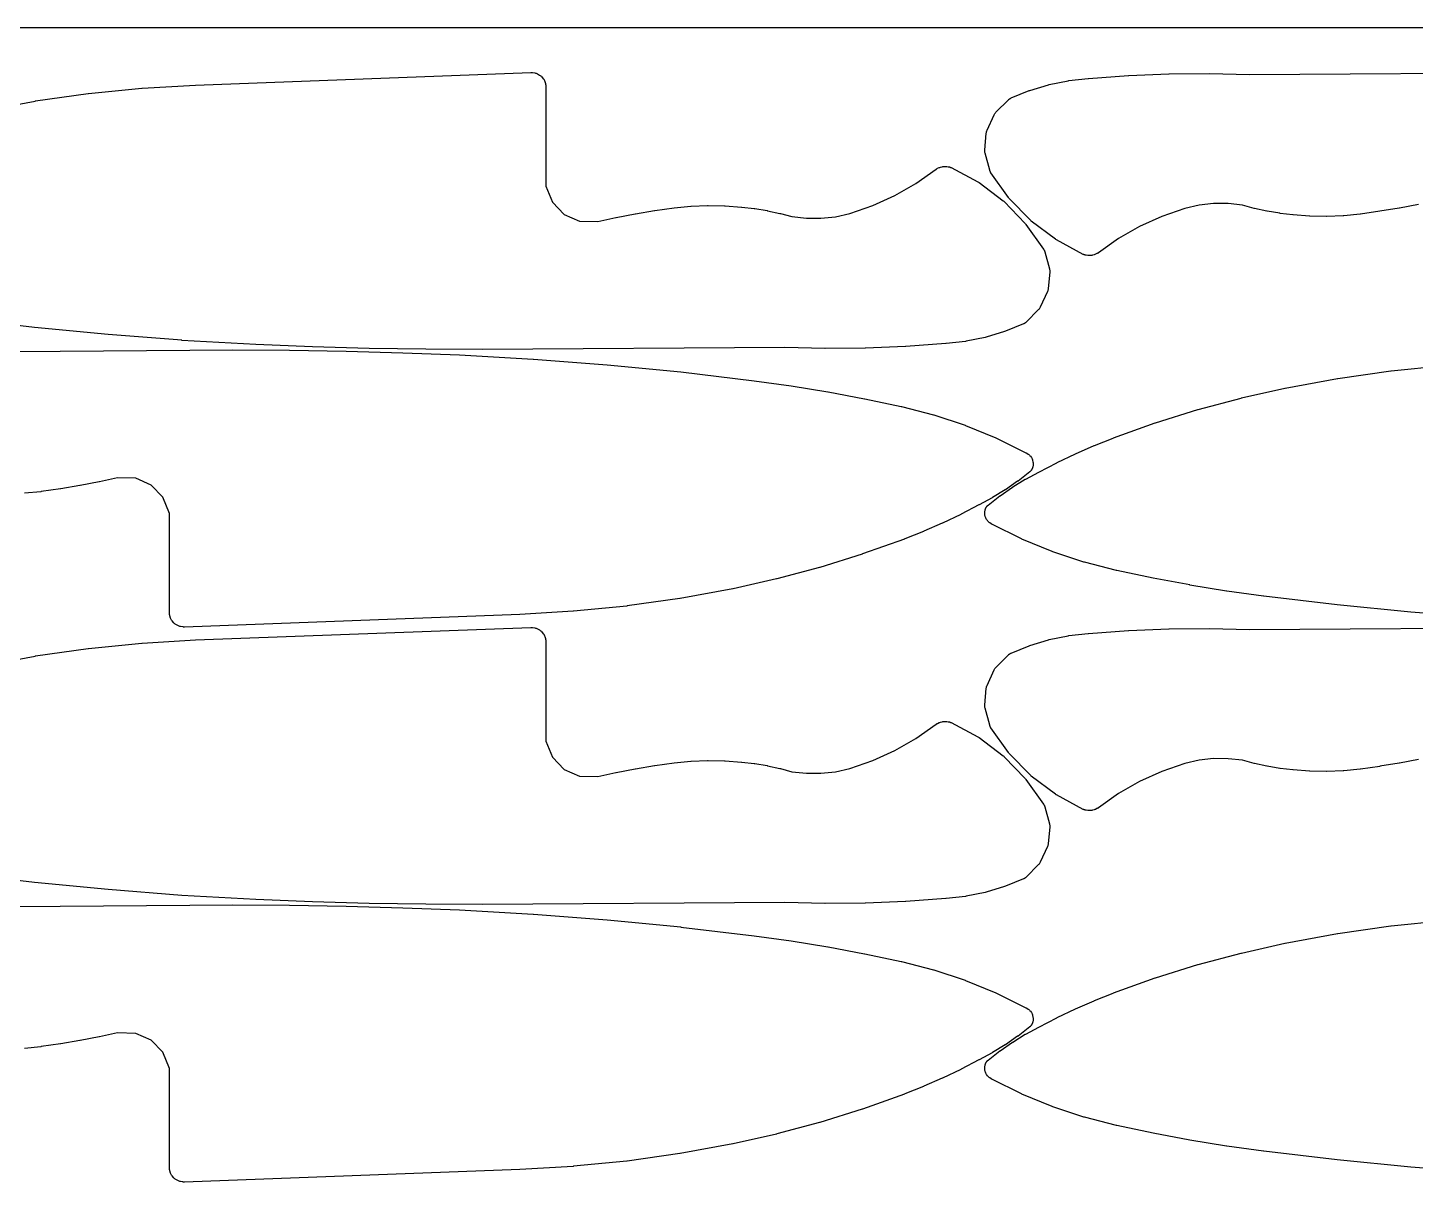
# Model space of a CAD drawing. Header units: metres. Extents: x 0 to 3000, y 0 to 1240.
# Drawn here: x 401.3 to 735.8, y 961.7 to 1240 of the extents above; entities that cross this region are included whole.
import ezdxf

# ---------------------------------------------------------------- set-up
doc = ezdxf.new("R2010")
doc.units = ezdxf.units.M

msp = doc.modelspace()

# ---------------------------------------------------------------- linework, layer by layer
at = {"color": 7}
msp.add_lwpolyline([(0, 0), (3000, 0), (3000, 1240), (0, 1240), (0, 0)], close=True, dxfattribs=at)
at = {"color": 1}
for points in [[(390.39, 1220.01), (403.06, 1222.34), (403.14, 1222.35), (415.88, 1224.16), (415.97, 1224.17), (428.77, 1225.45), (428.86, 1225.45), (441.71, 1226.2), (441.73, 1226.2), (441.75, 1226.2), (522.58, 1229.23), (522.67, 1229.23), (522.76, 1229.23), (522.77, 1229.23), (522.77, 1229.23), (522.86, 1229.22), (522.95, 1229.21), (523.51, 1229.13), (523.69, 1229.09), (523.87, 1229.04), (524.04, 1228.97), (524.21, 1228.88), (524.67, 1228.61), (524.83, 1228.51), (524.97, 1228.4), (525.1, 1228.28), (525.23, 1228.14), (525.57, 1227.72), (525.68, 1227.57), (525.77, 1227.41), (525.86, 1227.25), (525.92, 1227.07), (526.09, 1226.54), (526.1, 1226.52), (526.1, 1226.51), (526.12, 1226.43), (526.14, 1226.35), (526.15, 1226.33), (526.15, 1226.32), (526.16, 1226.24), (526.18, 1226.16), (526.18, 1226.14), (526.18, 1226.12), (526.18, 1226.04), (526.19, 1225.96), (526.19, 1225.94), (526.19, 1225.93), (526.19, 1201.84), (527.77, 1197.92), (527.77, 1197.92), (530.62, 1195.02), (534.33, 1193.39), (538.71, 1193.29), (543.07, 1194.24), (543.11, 1194.25), (547.72, 1195.13), (547.77, 1195.14), (552.4, 1195.92), (552.44, 1195.93), (557.09, 1196.59), (557.13, 1196.6), (557.17, 1196.6), (561.12, 1197), (561.24, 1197.01), (565.2, 1197.17), (565.32, 1197.17), (569.28, 1197.09), (569.4, 1197.08), (573.35, 1196.76), (573.38, 1196.76), (573.41, 1196.76), (576.44, 1196.42), (576.55, 1196.41), (579.55, 1195.92), (579.66, 1195.9), (582.63, 1195.25), (582.73, 1195.23), (585.53, 1194.47), (588.99, 1194.07), (592.51, 1194.07), (596, 1194.46), (599.45, 1195.24), (605, 1197.13), (610.34, 1199.55), (615.42, 1202.47), (620.28, 1205.93), (620.36, 1205.98), (620.44, 1206.03), (620.44, 1206.03), (620.45, 1206.04), (620.53, 1206.08), (620.61, 1206.12), (620.97, 1206.28), (621.14, 1206.35), (621.32, 1206.41), (621.7, 1206.5), (621.88, 1206.53), (622.06, 1206.55), (622.45, 1206.58), (622.64, 1206.58), (622.83, 1206.56), (623.21, 1206.51), (623.28, 1206.5), (623.35, 1206.49), (623.38, 1206.48), (623.41, 1206.48), (623.47, 1206.46), (623.54, 1206.44), (623.57, 1206.43), (623.6, 1206.42), (623.66, 1206.4), (623.72, 1206.38), (623.75, 1206.36), (623.78, 1206.35), (623.84, 1206.32), (623.9, 1206.29), (630.36, 1202.83), (630.49, 1202.75), (630.62, 1202.67), (636.44, 1198.28), (636.56, 1198.18), (636.67, 1198.08), (641.74, 1192.85), (641.85, 1192.73), (641.94, 1192.61), (646.18, 1186.63), (646.21, 1186.58), (646.24, 1186.54), (646.26, 1186.5), (646.28, 1186.47), (646.31, 1186.41), (646.34, 1186.36), (646.35, 1186.33), (646.37, 1186.29), (646.39, 1186.24), (646.42, 1186.18), (646.43, 1186.15), (646.44, 1186.11), (646.46, 1186.05), (646.48, 1186), (647.59, 1181.88), (647.63, 1181.71), (647.65, 1181.54), (647.66, 1181.36), (647.65, 1181.18), (647.29, 1177.06), (647.27, 1176.89), (647.23, 1176.72), (647.18, 1176.55), (647.11, 1176.39), (645.38, 1172.63), (645.3, 1172.48), (645.2, 1172.33), (645.09, 1172.19), (644.98, 1172.06), (641.96, 1169.04), (641.96, 1169.04), (641.95, 1169.03), (641.88, 1168.97), (641.82, 1168.91), (641.81, 1168.9), (641.81, 1168.9), (641.73, 1168.85), (641.66, 1168.79), (641.65, 1168.79), (641.65, 1168.78), (641.57, 1168.74), (641.49, 1168.69), (641.48, 1168.69), (641.48, 1168.68), (641.4, 1168.65), (641.31, 1168.61), (641.31, 1168.6), (641.3, 1168.6), (636.96, 1166.84), (636.78, 1166.78), (632.31, 1165.42), (632.13, 1165.37), (627.55, 1164.43), (627.37, 1164.41), (622.71, 1163.89), (622.67, 1163.89), (622.64, 1163.88), (612.99, 1163.17), (612.92, 1163.16), (603.25, 1162.77), (603.19, 1162.77), (593.52, 1162.7), (593.45, 1162.7), (583.81, 1162.96), (510.93, 1162.44), (510.92, 1162.44), (510.91, 1162.44), (497.26, 1162.5), (497.24, 1162.5), (483.6, 1162.72), (483.57, 1162.72), (469.94, 1163.11), (469.91, 1163.11), (456.28, 1163.66), (456.26, 1163.66), (456.25, 1163.66), (438.49, 1164.65), (438.44, 1164.66), (420.71, 1166.02), (420.67, 1166.03), (402.96, 1167.76), (402.92, 1167.76), (385.25, 1169.86)], [(736.55, 1197.43), (731.94, 1196.54), (731.89, 1196.53), (727.26, 1195.75), (727.22, 1195.75), (722.57, 1195.08), (722.53, 1195.07), (722.49, 1195.07), (718.54, 1194.67), (718.42, 1194.66), (714.46, 1194.5), (714.34, 1194.5), (710.38, 1194.58), (710.26, 1194.59), (706.31, 1194.91), (706.28, 1194.91), (706.25, 1194.91), (703.22, 1195.25), (703.11, 1195.27), (700.11, 1195.76), (700.01, 1195.78), (697.03, 1196.42), (696.93, 1196.45), (694.13, 1197.21), (690.67, 1197.6), (687.15, 1197.6), (683.66, 1197.21), (680.21, 1196.43), (674.66, 1194.54), (669.32, 1192.12), (664.24, 1189.2), (659.38, 1185.74), (659.3, 1185.69), (659.22, 1185.64), (659.22, 1185.64), (659.21, 1185.64), (659.13, 1185.6), (659.05, 1185.55), (658.69, 1185.39), (658.52, 1185.32), (658.34, 1185.27), (657.96, 1185.17), (657.78, 1185.14), (657.6, 1185.12), (657.21, 1185.1), (657.02, 1185.09), (656.83, 1185.11), (656.45, 1185.16), (656.38, 1185.17), (656.32, 1185.18), (656.28, 1185.19), (656.25, 1185.2), (656.19, 1185.21), (656.13, 1185.23), (656.1, 1185.24), (656.06, 1185.25), (656, 1185.27), (655.94, 1185.3), (655.91, 1185.31), (655.88, 1185.32), (655.82, 1185.35), (655.76, 1185.38), (649.3, 1188.84), (649.17, 1188.92), (649.04, 1189.01), (643.22, 1193.39), (643.11, 1193.49), (642.99, 1193.6), (637.92, 1198.82), (637.81, 1198.94), (637.72, 1199.06), (633.48, 1205.04), (633.45, 1205.09), (633.42, 1205.14), (633.4, 1205.17), (633.38, 1205.21), (633.35, 1205.26), (633.32, 1205.31), (633.31, 1205.35), (633.29, 1205.38), (633.27, 1205.44), (633.25, 1205.49), (633.23, 1205.53), (633.22, 1205.56), (633.2, 1205.62), (633.19, 1205.67), (632.07, 1209.79), (632.03, 1209.96), (632.01, 1210.14), (632, 1210.31), (632.01, 1210.49), (632.37, 1214.62), (632.39, 1214.79), (632.43, 1214.95), (632.48, 1215.12), (632.55, 1215.28), (634.28, 1219.04), (634.37, 1219.2), (634.46, 1219.35), (634.57, 1219.49), (634.68, 1219.62), (637.7, 1222.63), (637.7, 1222.64), (637.71, 1222.64), (637.78, 1222.7), (637.84, 1222.76), (637.85, 1222.77), (637.86, 1222.77), (637.93, 1222.83), (638, 1222.88), (638.01, 1222.88), (638.01, 1222.89), (638.09, 1222.93), (638.17, 1222.98), (638.18, 1222.98), (638.18, 1222.99), (638.27, 1223.03), (638.35, 1223.07), (638.35, 1223.07), (638.36, 1223.07), (642.7, 1224.84), (642.88, 1224.9), (647.35, 1226.25), (647.53, 1226.3), (652.11, 1227.24), (652.29, 1227.27), (656.95, 1227.78), (656.99, 1227.79), (657.02, 1227.79), (666.67, 1228.51), (666.74, 1228.51), (676.41, 1228.9), (676.47, 1228.9), (686.15, 1228.97), (686.21, 1228.97), (695.85, 1228.71), (768.73, 1229.23)], [(377.85, 1161.82), (450.73, 1162.34), (450.74, 1162.34), (450.75, 1162.34), (464.4, 1162.28), (464.42, 1162.28), (478.06, 1162.06), (478.09, 1162.06), (491.72, 1161.67), (491.75, 1161.67), (505.38, 1161.12), (505.4, 1161.12), (505.41, 1161.12), (523.18, 1160.13), (523.22, 1160.12), (540.95, 1158.76), (540.99, 1158.75), (558.7, 1157.02), (558.74, 1157.02), (576.41, 1154.92), (576.43, 1154.92), (576.45, 1154.91), (585.32, 1153.67), (585.36, 1153.66), (594.2, 1152.21), (594.24, 1152.21), (603.05, 1150.57), (603.09, 1150.56), (611.86, 1148.72), (611.9, 1148.71), (611.94, 1148.7), (619.61, 1146.73), (619.75, 1146.69), (627.25, 1144.19), (627.38, 1144.14), (634.7, 1141.14), (634.83, 1141.08), (641.93, 1137.57), (641.95, 1137.56), (641.97, 1137.55), (642.03, 1137.52), (642.1, 1137.48), (642.12, 1137.47), (642.14, 1137.45), (642.46, 1137.24), (642.62, 1137.13), (642.77, 1137), (642.9, 1136.85), (643.02, 1136.7), (643.23, 1136.39), (643.33, 1136.23), (643.41, 1136.06), (643.48, 1135.88), (643.53, 1135.7), (643.61, 1135.33), (643.65, 1135.14), (643.66, 1134.94), (643.66, 1134.75), (643.63, 1134.55), (643.57, 1134.17), (643.56, 1134.12), (643.55, 1134.07), (643.53, 1134.02), (643.52, 1133.98), (643.51, 1133.93), (643.49, 1133.88), (643.48, 1133.84), (643.46, 1133.79), (643.44, 1133.75), (643.42, 1133.7), (643.4, 1133.66), (643.38, 1133.61), (643.36, 1133.57), (643.34, 1133.52), (643.31, 1133.48), (643.29, 1133.44), (643.26, 1133.4), (643.23, 1133.36), (643.2, 1133.32), (643.18, 1133.28), (643.14, 1133.24), (643.11, 1133.2), (643.08, 1133.17), (643.05, 1133.13), (643.01, 1133.1), (642.97, 1133.06), (642.94, 1133.03), (642.91, 1133), (642.86, 1132.97), (642.83, 1132.93), (640.02, 1130.74), (639.93, 1130.68), (637, 1128.65), (636.91, 1128.59), (633.88, 1126.73), (633.78, 1126.68), (630.64, 1124.99), (630.63, 1124.99), (630.61, 1124.98), (626.28, 1122.74), (626.22, 1122.71), (621.82, 1120.61), (621.76, 1120.58), (617.29, 1118.62), (617.23, 1118.6), (612.7, 1116.78), (612.66, 1116.77), (612.63, 1116.75), (602.56, 1113.15), (602.48, 1113.12), (592.27, 1109.93), (592.19, 1109.91), (581.86, 1107.15), (581.78, 1107.13), (571.34, 1104.79), (571.31, 1104.78), (571.27, 1104.77), (558.6, 1102.44), (558.52, 1102.43), (545.78, 1100.62), (545.7, 1100.61), (532.89, 1099.33), (532.8, 1099.33), (519.95, 1098.58), (519.93, 1098.58), (519.91, 1098.58), (439.08, 1095.55), (438.99, 1095.55), (438.9, 1095.55), (438.89, 1095.55), (438.89, 1095.55), (438.8, 1095.56), (438.71, 1095.57), (438.15, 1095.65), (437.97, 1095.69), (437.79, 1095.74), (437.62, 1095.81), (437.46, 1095.9), (436.99, 1096.17), (436.83, 1096.27), (436.69, 1096.38), (436.56, 1096.5), (436.43, 1096.64), (436.09, 1097.06), (435.98, 1097.21), (435.89, 1097.37), (435.81, 1097.53), (435.74, 1097.71), (435.57, 1098.24), (435.56, 1098.26), (435.56, 1098.27), (435.54, 1098.35), (435.52, 1098.43), (435.52, 1098.45), (435.51, 1098.46), (435.5, 1098.54), (435.49, 1098.62), (435.48, 1098.64), (435.48, 1098.66), (435.48, 1098.74), (435.47, 1098.82), (435.47, 1098.83), (435.47, 1098.85), (435.47, 1122.94), (433.89, 1126.86), (433.89, 1126.86), (431.05, 1129.76), (427.33, 1131.39), (422.95, 1131.49), (418.59, 1130.54), (418.55, 1130.53), (413.94, 1129.65), (413.89, 1129.64), (409.26, 1128.86), (409.22, 1128.85), (404.57, 1128.19), (404.53, 1128.18), (404.49, 1128.17), (400.54, 1127.78)], [(752.44, 1097.76), (734.71, 1099.13), (734.67, 1099.13), (716.96, 1100.86), (716.92, 1100.87), (699.25, 1102.97), (699.23, 1102.97), (699.21, 1102.97), (690.34, 1104.22), (690.3, 1104.23), (681.46, 1105.67), (681.42, 1105.68), (672.61, 1107.32), (672.57, 1107.33), (663.81, 1109.17), (663.76, 1109.18), (663.72, 1109.19), (656.05, 1111.16), (655.91, 1111.2), (648.41, 1113.7), (648.28, 1113.74), (640.96, 1116.75), (640.84, 1116.81), (633.73, 1120.31), (633.71, 1120.32), (633.69, 1120.33), (633.63, 1120.37), (633.56, 1120.41), (633.54, 1120.42), (633.52, 1120.43), (633.2, 1120.64), (633.04, 1120.76), (632.9, 1120.89), (632.76, 1121.03), (632.64, 1121.19), (632.43, 1121.5), (632.33, 1121.66), (632.25, 1121.83), (632.18, 1122.01), (632.13, 1122.19), (632.05, 1122.56), (632.01, 1122.75), (632, 1122.94), (632, 1123.14), (632.03, 1123.33), (632.09, 1123.72), (632.11, 1123.77), (632.11, 1123.82), (632.13, 1123.86), (632.14, 1123.91), (632.15, 1123.96), (632.17, 1124.01), (632.18, 1124.05), (632.2, 1124.09), (632.22, 1124.14), (632.24, 1124.19), (632.26, 1124.23), (632.28, 1124.27), (632.3, 1124.32), (632.33, 1124.36), (632.35, 1124.4), (632.37, 1124.44), (632.4, 1124.49), (632.43, 1124.53), (632.46, 1124.57), (632.49, 1124.6), (632.52, 1124.64), (632.55, 1124.68), (632.58, 1124.72), (632.61, 1124.75), (632.65, 1124.79), (632.69, 1124.83), (632.72, 1124.86), (632.76, 1124.89), (632.8, 1124.92), (632.84, 1124.96), (635.64, 1127.14), (635.73, 1127.21), (638.66, 1129.23), (638.75, 1129.3), (641.78, 1131.15), (641.88, 1131.21), (645.02, 1132.89), (645.03, 1132.9), (645.05, 1132.91), (649.38, 1135.15), (649.44, 1135.18), (653.84, 1137.28), (653.9, 1137.31), (658.37, 1139.27), (658.43, 1139.29), (662.96, 1141.11), (663, 1141.12), (663.03, 1141.13), (673.1, 1144.74), (673.18, 1144.77), (683.39, 1147.95), (683.47, 1147.98), (693.8, 1150.74), (693.88, 1150.76), (704.32, 1153.1), (704.35, 1153.1), (704.39, 1153.11), (717.06, 1155.45), (717.14, 1155.46), (729.88, 1157.27), (729.97, 1157.28), (742.77, 1158.55)], [(390.39, 1086.22), (403.06, 1088.55), (403.14, 1088.57), (415.88, 1090.37), (415.97, 1090.38), (428.77, 1091.66), (428.86, 1091.67), (441.71, 1092.42), (441.73, 1092.42), (441.75, 1092.42), (522.58, 1095.45), (522.67, 1095.45), (522.76, 1095.45), (522.77, 1095.44), (522.77, 1095.44), (522.86, 1095.43), (522.95, 1095.43), (523.51, 1095.34), (523.69, 1095.31), (523.87, 1095.25), (524.04, 1095.18), (524.21, 1095.1), (524.67, 1094.83), (524.83, 1094.73), (524.97, 1094.62), (525.1, 1094.49), (525.23, 1094.36), (525.57, 1093.94), (525.68, 1093.79), (525.77, 1093.63), (525.86, 1093.46), (525.92, 1093.29), (526.09, 1092.75), (526.1, 1092.74), (526.1, 1092.72), (526.12, 1092.64), (526.14, 1092.56), (526.15, 1092.55), (526.15, 1092.53), (526.16, 1092.45), (526.18, 1092.37), (526.18, 1092.35), (526.18, 1092.34), (526.18, 1092.26), (526.19, 1092.18), (526.19, 1092.16), (526.19, 1092.14), (526.19, 1068.05), (527.77, 1064.14), (527.77, 1064.14), (530.62, 1061.24), (534.33, 1059.6), (538.71, 1059.5), (543.07, 1060.45), (543.11, 1060.46), (547.72, 1061.35), (547.77, 1061.36), (552.4, 1062.13), (552.44, 1062.14), (557.09, 1062.81), (557.13, 1062.81), (557.17, 1062.82), (561.12, 1063.22), (561.24, 1063.23), (565.2, 1063.38), (565.32, 1063.39), (569.28, 1063.3), (569.4, 1063.3), (573.35, 1062.98), (573.38, 1062.97), (573.41, 1062.97), (576.44, 1062.64), (576.55, 1062.62), (579.55, 1062.13), (579.66, 1062.11), (582.63, 1061.46), (582.73, 1061.44), (585.53, 1060.68), (588.99, 1060.29), (592.51, 1060.28), (596, 1060.67), (599.45, 1061.46), (605, 1063.35), (610.34, 1065.76), (615.42, 1068.68), (620.28, 1072.14), (620.36, 1072.19), (620.44, 1072.24), (620.44, 1072.25), (620.45, 1072.25), (620.53, 1072.29), (620.61, 1072.33), (620.97, 1072.5), (621.14, 1072.57), (621.32, 1072.62), (621.7, 1072.71), (621.88, 1072.75), (622.06, 1072.77), (622.45, 1072.79), (622.64, 1072.79), (622.83, 1072.78), (623.21, 1072.73), (623.28, 1072.71), (623.35, 1072.7), (623.38, 1072.7), (623.41, 1072.69), (623.47, 1072.67), (623.54, 1072.66), (623.57, 1072.64), (623.6, 1072.64), (623.66, 1072.61), (623.72, 1072.59), (623.75, 1072.58), (623.78, 1072.56), (623.84, 1072.53), (623.9, 1072.51), (630.36, 1069.05), (630.49, 1068.97), (630.62, 1068.88), (636.44, 1064.49), (636.56, 1064.4), (636.67, 1064.29), (641.74, 1059.06), (641.85, 1058.95), (641.94, 1058.83), (646.18, 1052.85), (646.21, 1052.8), (646.24, 1052.75), (646.26, 1052.71), (646.28, 1052.68), (646.31, 1052.63), (646.34, 1052.58), (646.35, 1052.54), (646.37, 1052.5), (646.39, 1052.45), (646.42, 1052.4), (646.43, 1052.36), (646.44, 1052.32), (646.46, 1052.27), (646.48, 1052.21), (647.59, 1048.1), (647.63, 1047.93), (647.65, 1047.75), (647.66, 1047.57), (647.65, 1047.4), (647.29, 1043.27), (647.27, 1043.1), (647.23, 1042.93), (647.18, 1042.77), (647.11, 1042.61), (645.38, 1038.85), (645.3, 1038.69), (645.2, 1038.54), (645.09, 1038.4), (644.98, 1038.27), (641.96, 1035.26), (641.96, 1035.25), (641.95, 1035.25), (641.88, 1035.18), (641.82, 1035.12), (641.81, 1035.12), (641.81, 1035.11), (641.73, 1035.06), (641.66, 1035.01), (641.65, 1035), (641.65, 1035), (641.57, 1034.95), (641.49, 1034.91), (641.48, 1034.9), (641.48, 1034.9), (641.4, 1034.86), (641.31, 1034.82), (641.31, 1034.82), (641.3, 1034.82), (636.96, 1033.05), (636.78, 1032.99), (632.31, 1031.63), (632.13, 1031.59), (627.55, 1030.65), (627.37, 1030.62), (622.71, 1030.1), (622.67, 1030.1), (622.64, 1030.1), (612.99, 1029.38), (612.92, 1029.38), (603.25, 1028.99), (603.19, 1028.98), (593.52, 1028.92), (593.45, 1028.92), (583.81, 1029.18), (510.93, 1028.65), (510.92, 1028.65), (510.91, 1028.65), (497.26, 1028.71), (497.24, 1028.71), (483.6, 1028.93), (483.57, 1028.93), (469.94, 1029.32), (469.91, 1029.32), (456.28, 1029.87), (456.26, 1029.87), (456.25, 1029.87), (438.49, 1030.87), (438.44, 1030.87), (420.71, 1032.24), (420.67, 1032.24), (402.96, 1033.97), (402.92, 1033.98), (385.25, 1036.07)], [(736.55, 1063.64), (731.94, 1062.75), (731.89, 1062.74), (727.26, 1061.97), (727.22, 1061.96), (722.57, 1061.29), (722.53, 1061.29), (722.49, 1061.28), (718.54, 1060.88), (718.42, 1060.88), (714.46, 1060.72), (714.34, 1060.72), (710.38, 1060.8), (710.26, 1060.8), (706.31, 1061.12), (706.28, 1061.13), (706.25, 1061.13), (703.22, 1061.47), (703.11, 1061.48), (700.11, 1061.97), (700.01, 1061.99), (697.03, 1062.64), (696.93, 1062.66), (694.13, 1063.42), (690.67, 1063.81), (687.15, 1063.82), (683.66, 1063.43), (680.21, 1062.64), (674.66, 1060.75), (669.32, 1058.34), (664.24, 1055.42), (659.38, 1051.96), (659.3, 1051.91), (659.22, 1051.86), (659.22, 1051.85), (659.21, 1051.85), (659.13, 1051.81), (659.05, 1051.77), (658.69, 1051.6), (658.52, 1051.53), (658.34, 1051.48), (657.96, 1051.39), (657.78, 1051.35), (657.6, 1051.33), (657.21, 1051.31), (657.02, 1051.31), (656.83, 1051.32), (656.45, 1051.38), (656.38, 1051.39), (656.32, 1051.4), (656.28, 1051.4), (656.25, 1051.41), (656.19, 1051.43), (656.13, 1051.45), (656.1, 1051.46), (656.06, 1051.46), (656, 1051.49), (655.94, 1051.51), (655.91, 1051.52), (655.88, 1051.54), (655.82, 1051.57), (655.76, 1051.6), (649.3, 1055.06), (649.17, 1055.13), (649.04, 1055.22), (643.22, 1059.61), (643.11, 1059.71), (642.99, 1059.81), (637.92, 1065.04), (637.81, 1065.15), (637.72, 1065.28), (633.48, 1071.26), (633.45, 1071.3), (633.42, 1071.35), (633.4, 1071.39), (633.38, 1071.42), (633.35, 1071.47), (633.32, 1071.52), (633.31, 1071.56), (633.29, 1071.6), (633.27, 1071.65), (633.25, 1071.7), (633.23, 1071.74), (633.22, 1071.78), (633.2, 1071.83), (633.19, 1071.89), (632.07, 1076), (632.03, 1076.18), (632.01, 1076.35), (632, 1076.53), (632.01, 1076.7), (632.37, 1080.83), (632.39, 1081), (632.43, 1081.17), (632.48, 1081.33), (632.55, 1081.49), (634.28, 1085.25), (634.37, 1085.41), (634.46, 1085.56), (634.57, 1085.7), (634.68, 1085.83), (637.7, 1088.85), (637.7, 1088.85), (637.71, 1088.86), (637.78, 1088.92), (637.84, 1088.98), (637.85, 1088.98), (637.86, 1088.99), (637.93, 1089.04), (638, 1089.09), (638.01, 1089.1), (638.01, 1089.1), (638.09, 1089.15), (638.17, 1089.2), (638.18, 1089.2), (638.18, 1089.2), (638.27, 1089.24), (638.35, 1089.28), (638.35, 1089.28), (638.36, 1089.28), (642.7, 1091.05), (642.88, 1091.11), (647.35, 1092.47), (647.53, 1092.51), (652.11, 1093.45), (652.29, 1093.48), (656.95, 1094), (656.99, 1094), (657.02, 1094), (666.67, 1094.72), (666.74, 1094.72), (676.41, 1095.11), (676.47, 1095.12), (686.15, 1095.18), (686.21, 1095.18), (695.85, 1094.92), (768.73, 1095.45)], [(377.85, 1028.03), (450.73, 1028.55), (450.74, 1028.55), (450.75, 1028.55), (464.4, 1028.5), (464.42, 1028.5), (478.06, 1028.27), (478.09, 1028.27), (491.72, 1027.89), (491.75, 1027.89), (505.38, 1027.34), (505.4, 1027.34), (505.41, 1027.34), (523.18, 1026.34), (523.22, 1026.34), (540.95, 1024.97), (540.99, 1024.97), (558.7, 1023.24), (558.74, 1023.23), (576.41, 1021.13), (576.43, 1021.13), (576.45, 1021.13), (585.32, 1019.88), (585.36, 1019.87), (594.2, 1018.43), (594.24, 1018.42), (603.05, 1016.78), (603.09, 1016.77), (611.86, 1014.94), (611.9, 1014.92), (611.94, 1014.91), (619.61, 1012.94), (619.75, 1012.9), (627.25, 1010.41), (627.38, 1010.36), (634.7, 1007.35), (634.83, 1007.3), (641.93, 1003.79), (641.95, 1003.78), (641.97, 1003.77), (642.03, 1003.73), (642.1, 1003.69), (642.12, 1003.68), (642.14, 1003.67), (642.46, 1003.46), (642.62, 1003.34), (642.77, 1003.21), (642.9, 1003.07), (643.02, 1002.91), (643.23, 1002.6), (643.33, 1002.44), (643.41, 1002.27), (643.48, 1002.09), (643.53, 1001.91), (643.61, 1001.54), (643.65, 1001.35), (643.66, 1001.16), (643.66, 1000.96), (643.63, 1000.77), (643.57, 1000.39), (643.56, 1000.33), (643.55, 1000.28), (643.53, 1000.24), (643.52, 1000.19), (643.51, 1000.14), (643.49, 1000.09), (643.48, 1000.05), (643.46, 1000.01), (643.44, 999.96), (643.42, 999.91), (643.4, 999.87), (643.38, 999.83), (643.36, 999.78), (643.34, 999.74), (643.31, 999.7), (643.29, 999.66), (643.26, 999.61), (643.23, 999.57), (643.2, 999.53), (643.18, 999.5), (643.14, 999.46), (643.11, 999.42), (643.08, 999.38), (643.05, 999.35), (643.01, 999.31), (642.97, 999.27), (642.94, 999.24), (642.91, 999.21), (642.86, 999.18), (642.83, 999.15), (640.02, 996.96), (639.93, 996.89), (637, 994.87), (636.91, 994.8), (633.88, 992.95), (633.78, 992.89), (630.64, 991.21), (630.63, 991.2), (630.61, 991.19), (626.28, 988.95), (626.22, 988.92), (621.82, 986.82), (621.76, 986.79), (617.29, 984.84), (617.23, 984.81), (612.7, 982.99), (612.66, 982.98), (612.63, 982.97), (602.56, 979.36), (602.48, 979.34), (592.27, 976.15), (592.19, 976.12), (581.86, 973.36), (581.78, 973.34), (571.34, 971), (571.31, 971), (571.27, 970.99), (558.6, 968.65), (558.52, 968.64), (545.78, 966.83), (545.7, 966.82), (532.89, 965.55), (532.8, 965.54), (519.95, 964.79), (519.93, 964.79), (519.91, 964.79), (439.08, 961.76), (438.99, 961.76), (438.9, 961.76), (438.89, 961.76), (438.89, 961.76), (438.8, 961.77), (438.71, 961.78), (438.15, 961.87), (437.97, 961.9), (437.79, 961.96), (437.62, 962.03), (437.46, 962.11), (436.99, 962.38), (436.83, 962.48), (436.69, 962.59), (436.56, 962.72), (436.43, 962.85), (436.09, 963.27), (435.98, 963.42), (435.89, 963.58), (435.81, 963.75), (435.74, 963.92), (435.57, 964.45), (435.56, 964.47), (435.56, 964.49), (435.54, 964.56), (435.52, 964.64), (435.52, 964.66), (435.51, 964.68), (435.5, 964.76), (435.49, 964.84), (435.48, 964.85), (435.48, 964.87), (435.48, 964.95), (435.47, 965.03), (435.47, 965.05), (435.47, 965.07), (435.47, 989.15), (433.89, 993.07), (433.89, 993.07), (431.05, 995.97), (427.33, 997.6), (422.95, 997.7), (418.59, 996.76), (418.55, 996.75), (413.94, 995.86), (413.89, 995.85), (409.26, 995.07), (409.22, 995.07), (404.57, 994.4), (404.53, 994.4), (404.49, 994.39), (400.54, 993.99)], [(752.44, 963.98), (734.71, 965.34), (734.67, 965.35), (716.96, 967.08), (716.92, 967.08), (699.25, 969.18), (699.23, 969.19), (699.21, 969.19), (690.34, 970.43), (690.3, 970.44), (681.46, 971.89), (681.42, 971.89), (672.61, 973.53), (672.57, 973.54), (663.81, 975.38), (663.76, 975.39), (663.72, 975.4), (656.05, 977.38), (655.91, 977.41), (648.41, 979.91), (648.28, 979.96), (640.96, 982.96), (640.84, 983.02), (633.73, 986.53), (633.71, 986.54), (633.69, 986.55), (633.63, 986.58), (633.56, 986.62), (633.54, 986.63), (633.52, 986.65), (633.2, 986.86), (633.04, 986.97), (632.9, 987.1), (632.76, 987.25), (632.64, 987.4), (632.43, 987.71), (632.33, 987.87), (632.25, 988.04), (632.18, 988.22), (632.13, 988.4), (632.05, 988.77), (632.01, 988.96), (632, 989.16), (632, 989.35), (632.03, 989.55), (632.09, 989.93), (632.11, 989.98), (632.11, 990.03), (632.13, 990.08), (632.14, 990.12), (632.15, 990.17), (632.17, 990.22), (632.18, 990.26), (632.2, 990.31), (632.22, 990.36), (632.24, 990.4), (632.26, 990.44), (632.28, 990.49), (632.3, 990.53), (632.33, 990.58), (632.35, 990.62), (632.37, 990.66), (632.4, 990.7), (632.43, 990.74), (632.46, 990.78), (632.49, 990.82), (632.52, 990.86), (632.55, 990.9), (632.58, 990.93), (632.61, 990.97), (632.65, 991), (632.69, 991.04), (632.72, 991.07), (632.76, 991.1), (632.8, 991.14), (632.84, 991.17), (635.64, 993.36), (635.73, 993.42), (638.66, 995.45), (638.75, 995.51), (641.78, 997.37), (641.88, 997.42), (645.02, 999.11), (645.03, 999.11), (645.05, 999.12), (649.38, 1001.36), (649.44, 1001.39), (653.84, 1003.49), (653.9, 1003.52), (658.37, 1005.48), (658.43, 1005.5), (662.96, 1007.32), (663, 1007.33), (663.03, 1007.35), (673.1, 1010.95), (673.18, 1010.98), (683.39, 1014.17), (683.47, 1014.19), (693.8, 1016.95), (693.88, 1016.97), (704.32, 1019.31), (704.35, 1019.32), (704.39, 1019.33), (717.06, 1021.66), (717.14, 1021.67), (729.88, 1023.48), (729.97, 1023.49), (742.77, 1024.77)]]:
    msp.add_lwpolyline(points, dxfattribs=at)

doc.saveas('drawing.dxf')
